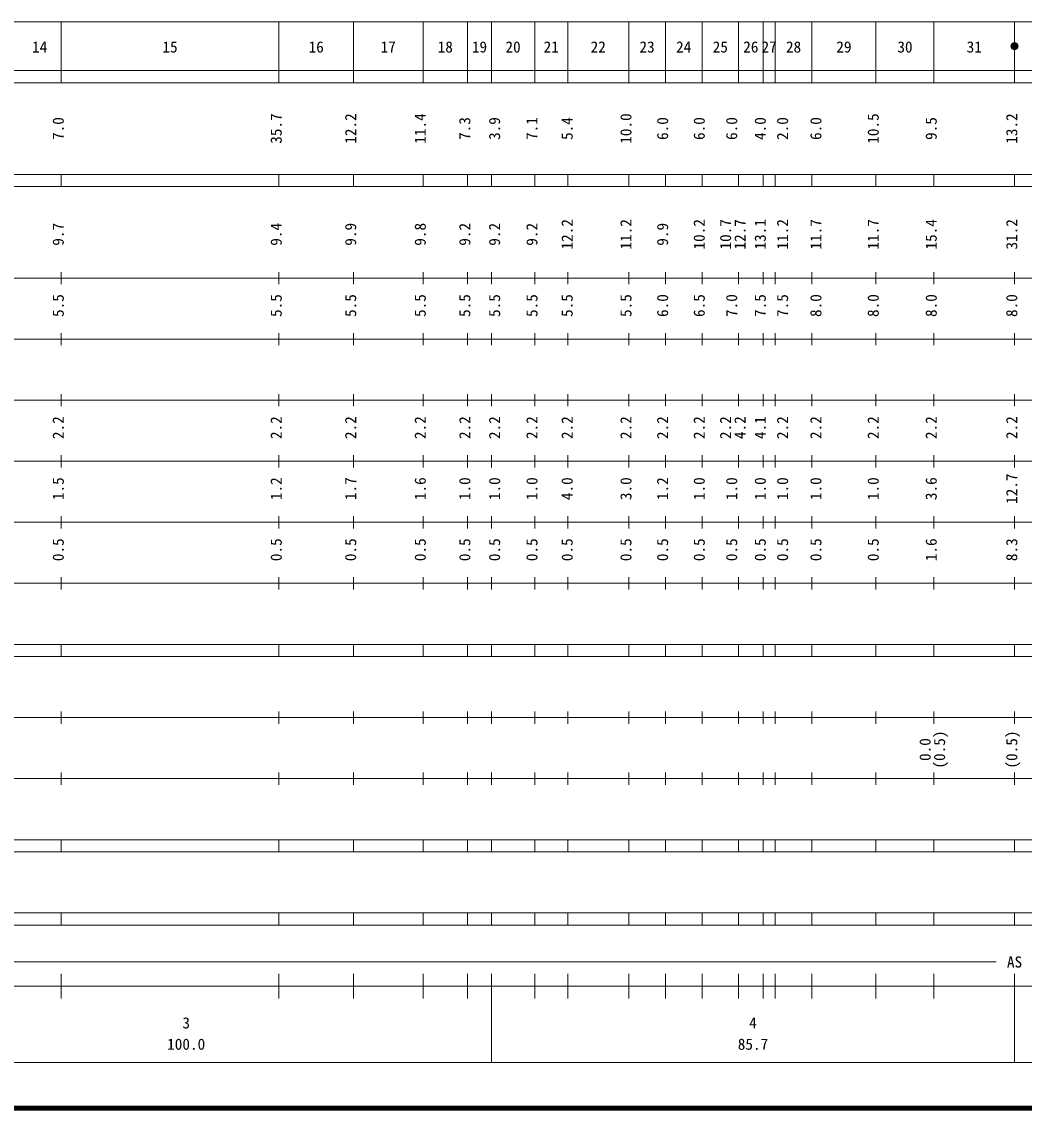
# Model space of a CAD drawing. Units: millimetres on the paper, enlarged 1000 times. Extents: x 40000 to 680000, y 20000 to 380000.
# Drawn here: x 291063 to 455292, y 20000 to 198000 of the extents above; entities that cross this region are included whole.
import ezdxf
from ezdxf.enums import TextEntityAlignment as Align

# ---------------------------------------------------------------- set-up
doc = ezdxf.new("R2010")
doc.units = ezdxf.units.MM
doc.header["$LTSCALE"] = 1000
doc.layers.add('M-TTL', color=2, linetype='Continuous', lineweight=140)
doc.layers.add('M-TTL-BAND', color=7, linetype='Continuous', lineweight=13)
doc.styles.add('ＭＳ ゴシック', font='')
doc.styles.get('ＭＳ ゴシック').set_extended_font_data('MS Gothic')

msp = doc.modelspace()

# ---------------------------------------------------------------- hatches: boundary and pattern name
at = {"layer": 'M-TTL-BAND'}
msp.add_hatch(color=256, dxfattribs=at).paths.add_polyline_path([(454300, 194000), (454300, 194024), (454298, 194047), (454296, 194071), (454293, 194094), (454288, 194117), (454283, 194140), (454277, 194163), (454271, 194185), (454263, 194208), (454254, 194230), (454245, 194251), (454235, 194272), (454223, 194293), (454212, 194313), (454199, 194333), (454185, 194353), (454171, 194371), (454156, 194390), (454141, 194407), (454124, 194424), (454107, 194441), (454090, 194456), (454071, 194471), (454053, 194485), (454033, 194499), (454013, 194512), (453993, 194523), (453972, 194535), (453951, 194545), (453930, 194554), (453908, 194563), (453885, 194571), (453863, 194577), (453840, 194583), (453817, 194588), (453794, 194593), (453771, 194596), (453747, 194598), (453724, 194600), (453700, 194600), (453676, 194600), (453653, 194598), (453629, 194596), (453606, 194593), (453583, 194588), (453560, 194583), (453537, 194577), (453515, 194571), (453492, 194563), (453470, 194554), (453449, 194545), (453428, 194535), (453407, 194523), (453387, 194512), (453367, 194499), (453347, 194485), (453329, 194471), (453310, 194456), (453293, 194441), (453276, 194424), (453259, 194407), (453244, 194390), (453229, 194371), (453215, 194353), (453201, 194333), (453188, 194313), (453177, 194293), (453165, 194272), (453155, 194251), (453146, 194230), (453137, 194208), (453129, 194185), (453123, 194163), (453117, 194140), (453112, 194117), (453107, 194094), (453104, 194071), (453102, 194047), (453100, 194024), (453100, 194000), (453100, 193976), (453102, 193953), (453104, 193929), (453107, 193906), (453112, 193883), (453117, 193860), (453123, 193837), (453129, 193815), (453137, 193792), (453146, 193770), (453155, 193749), (453165, 193728), (453177, 193707), (453188, 193686), (453201, 193667), (453215, 193647), (453229, 193629), (453244, 193610), (453259, 193593), (453276, 193576), (453293, 193559), (453310, 193544), (453329, 193529), (453347, 193515), (453367, 193501), (453387, 193488), (453407, 193476), (453428, 193465), (453449, 193455), (453470, 193446), (453492, 193437), (453515, 193429), (453537, 193423), (453560, 193417), (453583, 193412), (453606, 193407), (453629, 193404), (453653, 193402), (453676, 193400), (453700, 193400), (453724, 193400), (453747, 193402), (453771, 193404), (453794, 193407), (453817, 193412), (453840, 193417), (453863, 193423), (453885, 193429), (453908, 193437), (453930, 193446), (453951, 193455), (453972, 193465), (453993, 193476), (454013, 193488), (454033, 193501), (454053, 193515), (454071, 193529), (454090, 193544), (454107, 193559), (454124, 193576), (454141, 193593), (454156, 193610), (454171, 193629), (454185, 193647), (454199, 193667), (454212, 193686), (454223, 193707), (454235, 193728), (454245, 193749), (454254, 193770), (454263, 193792), (454271, 193815), (454277, 193837), (454283, 193860), (454288, 193883), (454293, 193906), (454296, 193929), (454298, 193953), (454300, 193976)])

# ---------------------------------------------------------------- linework, layer by layer
at = {"layer": 'M-TTL'}
msp.add_line((40000, 20000), (680000, 20000), dxfattribs=at)
at = {"layer": 'M-TTL-BAND'}
for p, q in [((68000, 198000), (579000, 198000)), ((297500, 188000), (297500, 198000)), ((333200, 188000), (333200, 198000)), ((345400, 188000), (345400, 198000)), ((356800, 188000), (356800, 198000)), ((364100, 188000), (364100, 198000)), ((368000, 188000), (368000, 198000)), ((375100, 188000), (375100, 198000)), ((380500, 188000), (380500, 198000)), ((390500, 188000), (390500, 198000)), ((396500, 188000), (396500, 198000)), ((402500, 188000), (402500, 198000)), ((408500, 188000), (408500, 198000)), ((412500, 188000), (412500, 198000)), ((414500, 188000), (414500, 198000)), ((420500, 188000), (420500, 198000)), ((431000, 188000), (431000, 198000)), ((440500, 188000), (440500, 198000)), ((453700, 188000), (453700, 198000)), ((40000, 190000), (579000, 190000)), ((40000, 188000), (579000, 188000)), ((40000, 173000), (579000, 173000)), ((297500, 171000), (297500, 173000)), ((333200, 171000), (333200, 173000)), ((345400, 171000), (345400, 173000)), ((356800, 171000), (356800, 173000)), ((364100, 171000), (364100, 173000)), ((368000, 171000), (368000, 173000)), ((375100, 171000), (375100, 173000)), ((380500, 171000), (380500, 173000)), ((390500, 171000), (390500, 173000)), ((396500, 171000), (396500, 173000)), ((402500, 171000), (402500, 173000)), ((408500, 171000), (408500, 173000)), ((412500, 171000), (412500, 173000)), ((414500, 171000), (414500, 173000)), ((420500, 171000), (420500, 173000)), ((431000, 171000), (431000, 173000)), ((440500, 171000), (440500, 173000)), ((453700, 171000), (453700, 173000)), ((40000, 171000), (579000, 171000)), ((297500, 155000), (297500, 157000)), ((333200, 155000), (333200, 157000)), ((345400, 155000), (345400, 157000)), ((356800, 155000), (356800, 157000)), ((364100, 155000), (364100, 157000)), ((368000, 155000), (368000, 157000)), ((375100, 155000), (375100, 157000)), ((380500, 155000), (380500, 157000)), ((390500, 155000), (390500, 157000)), ((396500, 155000), (396500, 157000)), ((402500, 155000), (402500, 157000)), ((408500, 155000), (408500, 157000)), ((412500, 155000), (412500, 157000)), ((414500, 155000), (414500, 157000)), ((420500, 155000), (420500, 157000)), ((431000, 155000), (431000, 157000)), ((440500, 155000), (440500, 157000)), ((453700, 155000), (453700, 157000)), ((40000, 156000), (579000, 156000)), ((46000, 146000), (579000, 146000)), ((297500, 145000), (297500, 147000)), ((333200, 145000), (333200, 147000)), ((345400, 145000), (345400, 147000)), ((356800, 145000), (356800, 147000)), ((364100, 145000), (364100, 147000)), ((368000, 145000), (368000, 147000)), ((375100, 145000), (375100, 147000)), ((380500, 145000), (380500, 147000)), ((390500, 145000), (390500, 147000)), ((396500, 145000), (396500, 147000)), ((402500, 145000), (402500, 147000)), ((408500, 145000), (408500, 147000)), ((412500, 145000), (412500, 147000)), ((414500, 145000), (414500, 147000)), ((420500, 145000), (420500, 147000)), ((431000, 145000), (431000, 147000)), ((440500, 145000), (440500, 147000)), ((453700, 145000), (453700, 147000)), ((52000, 136000), (579000, 136000)), ((297500, 135000), (297500, 137000)), ((333200, 135000), (333200, 137000)), ((345400, 135000), (345400, 137000)), ((356800, 135000), (356800, 137000)), ((364100, 135000), (364100, 137000)), ((368000, 135000), (368000, 137000)), ((375100, 135000), (375100, 137000)), ((380500, 135000), (380500, 137000)), ((390500, 135000), (390500, 137000)), ((396500, 135000), (396500, 137000)), ((402500, 135000), (402500, 137000)), ((408500, 135000), (408500, 137000)), ((412500, 135000), (412500, 137000)), ((414500, 135000), (414500, 137000)), ((420500, 135000), (420500, 137000)), ((431000, 135000), (431000, 137000)), ((440500, 135000), (440500, 137000)), ((453700, 135000), (453700, 137000)), ((297500, 125000), (297500, 127000)), ((333200, 125000), (333200, 127000)), ((345400, 125000), (345400, 127000)), ((356800, 125000), (356800, 127000)), ((364100, 125000), (364100, 127000)), ((368000, 125000), (368000, 127000)), ((375100, 125000), (375100, 127000)), ((380500, 125000), (380500, 127000)), ((390500, 125000), (390500, 127000)), ((396500, 125000), (396500, 127000)), ((402500, 125000), (402500, 127000)), ((408500, 125000), (408500, 127000)), ((412500, 125000), (412500, 127000)), ((414500, 125000), (414500, 127000)), ((420500, 125000), (420500, 127000)), ((431000, 125000), (431000, 127000)), ((440500, 125000), (440500, 127000)), ((453700, 125000), (453700, 127000)), ((46000, 126000), (579000, 126000)), ((52000, 116000), (579000, 116000)), ((297500, 115000), (297500, 117000)), ((333200, 115000), (333200, 117000)), ((345400, 115000), (345400, 117000)), ((356800, 115000), (356800, 117000)), ((364100, 115000), (364100, 117000)), ((368000, 115000), (368000, 117000)), ((375100, 115000), (375100, 117000)), ((380500, 115000), (380500, 117000)), ((390500, 115000), (390500, 117000)), ((396500, 115000), (396500, 117000)), ((402500, 115000), (402500, 117000)), ((408500, 115000), (408500, 117000)), ((412500, 115000), (412500, 117000)), ((414500, 115000), (414500, 117000)), ((420500, 115000), (420500, 117000)), ((431000, 115000), (431000, 117000)), ((440500, 115000), (440500, 117000)), ((453700, 115000), (453700, 117000)), ((297500, 105000), (297500, 107000)), ((333200, 105000), (333200, 107000)), ((345400, 105000), (345400, 107000)), ((356800, 105000), (356800, 107000)), ((364100, 105000), (364100, 107000)), ((368000, 105000), (368000, 107000)), ((375100, 105000), (375100, 107000)), ((380500, 105000), (380500, 107000)), ((390500, 105000), (390500, 107000)), ((396500, 105000), (396500, 107000)), ((402500, 105000), (402500, 107000)), ((408500, 105000), (408500, 107000)), ((412500, 105000), (412500, 107000)), ((414500, 105000), (414500, 107000)), ((420500, 105000), (420500, 107000)), ((431000, 105000), (431000, 107000)), ((440500, 105000), (440500, 107000)), ((453700, 105000), (453700, 107000)), ((46000, 106000), (579000, 106000)), ((40000, 96000), (579000, 96000)), ((297500, 94000), (297500, 96000)), ((333200, 94000), (333200, 96000)), ((345400, 94000), (345400, 96000)), ((356800, 94000), (356800, 96000)), ((364100, 94000), (364100, 96000)), ((368000, 94000), (368000, 96000)), ((375100, 94000), (375100, 96000)), ((380500, 94000), (380500, 96000)), ((390500, 94000), (390500, 96000)), ((396500, 94000), (396500, 96000)), ((402500, 94000), (402500, 96000)), ((408500, 94000), (408500, 96000)), ((412500, 94000), (412500, 96000)), ((414500, 94000), (414500, 96000)), ((420500, 94000), (420500, 96000)), ((431000, 94000), (431000, 96000)), ((440500, 94000), (440500, 96000)), ((453700, 94000), (453700, 96000)), ((40000, 94000), (579000, 94000)), ((49000, 84000), (579000, 84000)), ((297500, 83000), (297500, 85000)), ((333200, 83000), (333200, 85000)), ((345400, 83000), (345400, 85000)), ((356800, 83000), (356800, 85000)), ((364100, 83000), (364100, 85000)), ((368000, 83000), (368000, 85000)), ((375100, 83000), (375100, 85000)), ((380500, 83000), (380500, 85000)), ((390500, 83000), (390500, 85000)), ((396500, 83000), (396500, 85000)), ((402500, 83000), (402500, 85000)), ((408500, 83000), (408500, 85000)), ((412500, 83000), (412500, 85000)), ((414500, 83000), (414500, 85000)), ((420500, 83000), (420500, 85000)), ((431000, 83000), (431000, 85000)), ((440500, 83000), (440500, 85000)), ((453700, 83000), (453700, 85000)), ((297500, 73000), (297500, 75000)), ((333200, 73000), (333200, 75000)), ((345400, 73000), (345400, 75000)), ((356800, 73000), (356800, 75000)), ((364100, 73000), (364100, 75000)), ((368000, 73000), (368000, 75000)), ((375100, 73000), (375100, 75000)), ((380500, 73000), (380500, 75000)), ((390500, 73000), (390500, 75000)), ((396500, 73000), (396500, 75000)), ((402500, 73000), (402500, 75000)), ((408500, 73000), (408500, 75000)), ((412500, 73000), (412500, 75000)), ((414500, 73000), (414500, 75000)), ((420500, 73000), (420500, 75000)), ((431000, 73000), (431000, 75000)), ((440500, 73000), (440500, 75000)), ((453700, 73000), (453700, 75000)), ((40000, 74000), (579000, 74000)), ((40000, 64000), (579000, 64000)), ((297500, 62000), (297500, 64000)), ((333200, 62000), (333200, 64000)), ((345400, 62000), (345400, 64000)), ((356800, 62000), (356800, 64000)), ((364100, 62000), (364100, 64000)), ((368000, 62000), (368000, 64000)), ((375100, 62000), (375100, 64000)), ((380500, 62000), (380500, 64000)), ((390500, 62000), (390500, 64000)), ((396500, 62000), (396500, 64000)), ((402500, 62000), (402500, 64000)), ((408500, 62000), (408500, 64000)), ((412500, 62000), (412500, 64000)), ((414500, 62000), (414500, 64000)), ((420500, 62000), (420500, 64000)), ((431000, 62000), (431000, 64000)), ((440500, 62000), (440500, 64000)), ((453700, 62000), (453700, 64000)), ((40000, 62000), (579000, 62000)), ((40000, 52000), (579000, 52000)), ((297500, 50000), (297500, 52000)), ((333200, 50000), (333200, 52000)), ((345400, 50000), (345400, 52000)), ((356800, 50000), (356800, 52000)), ((364100, 50000), (364100, 52000)), ((368000, 50000), (368000, 52000)), ((375100, 50000), (375100, 52000)), ((380500, 50000), (380500, 52000)), ((390500, 50000), (390500, 52000)), ((396500, 50000), (396500, 52000)), ((402500, 50000), (402500, 52000)), ((408500, 50000), (408500, 52000)), ((412500, 50000), (412500, 52000)), ((414500, 50000), (414500, 52000)), ((420500, 50000), (420500, 52000)), ((431000, 50000), (431000, 52000)), ((440500, 50000), (440500, 52000)), ((453700, 50000), (453700, 52000)), ((40000, 50000), (579000, 50000)), ((71000, 44000), (450700, 44000)), ((297500, 38000), (297500, 42000)), ((333200, 38000), (333200, 42000)), ((345400, 38000), (345400, 42000)), ((356800, 38000), (356800, 42000)), ((364100, 38000), (364100, 42000)), ((368000, 27500), (368000, 42000)), ((375100, 38000), (375100, 42000)), ((380500, 38000), (380500, 42000)), ((390500, 38000), (390500, 42000)), ((396500, 38000), (396500, 42000)), ((402500, 38000), (402500, 42000)), ((408500, 38000), (408500, 42000)), ((412500, 38000), (412500, 42000)), ((414500, 38000), (414500, 42000)), ((420500, 38000), (420500, 42000)), ((431000, 38000), (431000, 42000)), ((440500, 38000), (440500, 42000)), ((453700, 27500), (453700, 42000)), ((40000, 40000), (579000, 40000)), ((68000, 27500), (579000, 27500))]:
    msp.add_line(p, q, dxfattribs=at)
msp.add_circle((453700, 194000), 600, dxfattribs=at)

# ---------------------------------------------------------------- texts
at = {"layer": 'M-TTL-BAND', "style": 'ＭＳ ゴシック'}
for s, p in [('14', (294000, 192405)), ('15', (315350, 192405)), ('16', (339300, 192405)), ('17', (351100, 192405)), ('18', (360450, 192405)), ('19', (366050, 192405)), ('20', (371550, 192405)), ('21', (377800, 192405)), ('22', (385500, 192405)), ('23', (393500, 192405)), ('24', (399500, 192405)), ('25', (405500, 192405)), ('26', (410500, 192405)), ('27', (413500, 192405)), ('28', (417500, 192405)), ('29', (425750, 192405)), ('30', (435750, 192405)), ('31', (447100, 192405)), ('AS', (453700, 42500)), ('3', (318000, 32523)), ('4', (410850, 32523)), ('100.0', (318000, 29033)), ('85.7', (410850, 29033))]:
    msp.add_text(s, height=1833, dxfattribs=at).set_placement(p, align=Align.BOTTOM_CENTER)
for s, p in [('7.0', (298500, 180500)), ('35.7', (334200, 180500)), ('12.2', (346400, 180500)), ('11.4', (357800, 180500)), ('7.3', (365100, 180500)), ('3.9', (369979, 180500)), ('7.1', (376100, 180500)), ('5.4', (381865, 180500)), ('10.0', (391500, 180500)), ('6.0', (397500, 180500)), ('6.0', (403500, 180500)), ('6.0', (408819, 180500)), ('4.0', (413500, 180500)), ('2.0', (417152, 180500)), ('6.0', (422609, 180500)), ('10.5', (432000, 180500)), ('9.5', (441500, 180500)), ('13.2', (454700, 180500)), ('12.2', (381865, 163174)), ('11.2', (391500, 163174)), ('10.2', (403500, 163174)), ('13.1', (413500, 163174)), ('11.2', (417152, 163174)), ('15.4', (441500, 163174)), ('31.2', (454700, 163174)), ('9.7', (298500, 163174)), ('9.4', (334200, 163174)), ('9.9', (346400, 163174)), ('9.8', (357800, 163174)), ('9.2', (365100, 163174)), ('9.2', (369979, 163174)), ('9.2', (376100, 163174)), ('9.9', (397500, 163174)), ('10.7', (407819, 163174)), ('12.7', (410189, 163174)), ('11.7', (422609, 163174)), ('11.7', (432000, 163174)), ('5.5', (298500, 151500)), ('5.5', (334200, 151500)), ('5.5', (346400, 151500)), ('5.5', (357800, 151500)), ('5.5', (365100, 151500)), ('5.5', (369979, 151500)), ('5.5', (376100, 151500)), ('5.5', (381865, 151500)), ('5.5', (391500, 151500)), ('6.0', (397500, 151500)), ('6.5', (403500, 151500)), ('7.0', (408819, 151500)), ('7.5', (413500, 151500)), ('7.5', (417152, 151500)), ('8.0', (422609, 151500)), ('8.0', (432000, 151500)), ('8.0', (441500, 151500)), ('8.0', (454700, 151500)), ('2.2', (298500, 131500)), ('2.2', (334200, 131500)), ('2.2', (346400, 131500)), ('2.2', (357800, 131500)), ('2.2', (365100, 131500)), ('2.2', (369979, 131500)), ('2.2', (376100, 131500)), ('2.2', (381865, 131500)), ('2.2', (391500, 131500)), ('2.2', (397500, 131500)), ('2.2', (403500, 131500)), ('2.2', (407819, 131500)), ('4.2', (410189, 131500)), ('4.1', (413500, 131500)), ('2.2', (417152, 131500)), ('2.2', (422609, 131500)), ('2.2', (432000, 131500)), ('2.2', (441500, 131500)), ('2.2', (454700, 131500)), ('1.5', (298500, 121500)), ('1.2', (334200, 121500)), ('1.7', (346400, 121500)), ('1.6', (357800, 121500)), ('1.0', (365100, 121500)), ('1.0', (369979, 121500)), ('1.0', (376100, 121500)), ('4.0', (381865, 121500)), ('3.0', (391500, 121500)), ('1.2', (397500, 121500)), ('1.0', (403500, 121500)), ('1.0', (408819, 121500)), ('1.0', (413500, 121500)), ('1.0', (417152, 121500)), ('1.0', (422609, 121500)), ('1.0', (432000, 121500)), ('3.6', (441500, 121500)), ('12.7', (454700, 121500)), ('0.5', (298500, 111500)), ('0.5', (334200, 111500)), ('0.5', (346400, 111500)), ('0.5', (357800, 111500)), ('0.5', (365100, 111500)), ('0.5', (369979, 111500)), ('0.5', (376100, 111500)), ('0.5', (381865, 111500)), ('0.5', (391500, 111500)), ('0.5', (397500, 111500)), ('0.5', (403500, 111500)), ('0.5', (408819, 111500)), ('0.5', (413500, 111500)), ('0.5', (417152, 111500)), ('0.5', (422609, 111500)), ('0.5', (432000, 111500)), ('1.6', (441500, 111500)), ('8.3', (454700, 111500)), ('0.0', (440500, 78764)), ('(0.5)', (442870, 78764)), ('(0.5)', (454700, 78764))]:
    msp.add_text(s, height=1833, rotation=90, dxfattribs=at).set_placement(p, align=Align.BOTTOM_CENTER)

doc.saveas('drawing.dxf')
